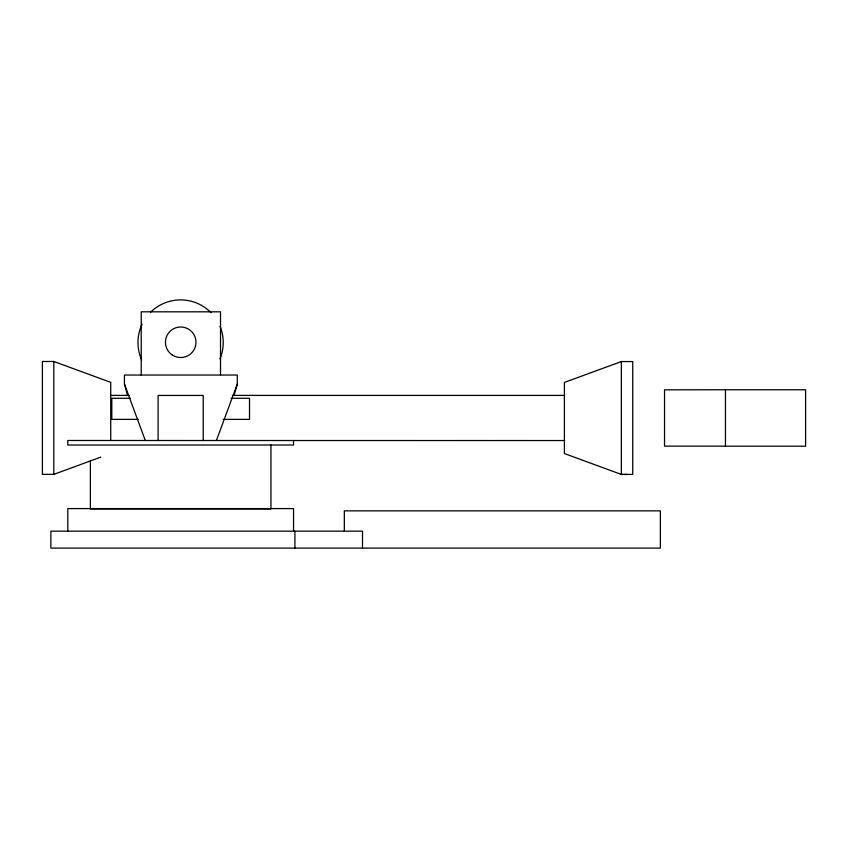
<?xml version="1.0" encoding="UTF-8"?>
<svg xmlns="http://www.w3.org/2000/svg" width="848" height="848" viewBox="0 0 848 848"><rect width="100%" height="100%" fill="white"/><g stroke="black" fill="none" stroke-linecap="round" stroke-linejoin="round"><path stroke-width="1.27" d="M234.143 395.348L237.302 384.059L237.302 375.028L124.433 375.028L124.433 384.059L127.592 395.348M216.41 440.494L237.302 384.059M110.738 440.303L110.738 382.363L53.795 361.481L42.4 361.481L42.4 474.361L53.795 474.361L100.838 457.104M621.34 361.555L564.397 382.427L564.397 453.542L621.34 474.424L632.746 474.424L632.746 361.555L621.34 361.555L621.34 474.424M725.464 389.762L805.6 389.762L805.6 446.196L725.464 446.196L725.464 389.762L664.535 389.815L664.535 446.143L725.485 446.143M110.558 395.401L129.087 395.401M232.363 395.401L564.694 395.401M130.327 398.274L111.809 398.274L111.809 419.368L138.256 419.368M231.006 398.274L249.513 398.274L249.513 419.368L223.066 419.368M564.694 440.547L67.798 440.494L67.798 445.009L293.535 445.009L293.535 440.494M621.351 474.403L627.043 474.403M124.433 384.059L145.305 440.494M362.509 548.105L362.509 531.166L50.869 531.166L50.869 548.105L660.369 548.105L660.369 510.856L344.33 510.856L344.33 531.166M294.913 531.166L294.913 548.105M293.535 531.166L293.535 508.599L67.798 508.599L67.798 531.166M270.947 445.009L270.947 508.97L90.386 508.97L90.386 460.676M220.512 375.028L220.512 311.82L141.224 311.82L141.224 375.028M203.223 440.6L203.223 395.444L158.11 395.444L158.11 440.6M53.795 361.481L53.795 474.361M220.045 326.363A42.633 42.633 0 0 1 219.939 358.958M141.574 359.679A42.633 42.633 0 0 1 142.093 324.233M150.753 312.085A42.633 42.633 0 0 1 211.035 312.679M172.377 355.058A15.275 15.275 0 0 0 195.962 343.08A15.275 15.275 0 0 0 173.787 328.642A15.275 15.275 0 0 0 172.377 355.058"/></g></svg>
